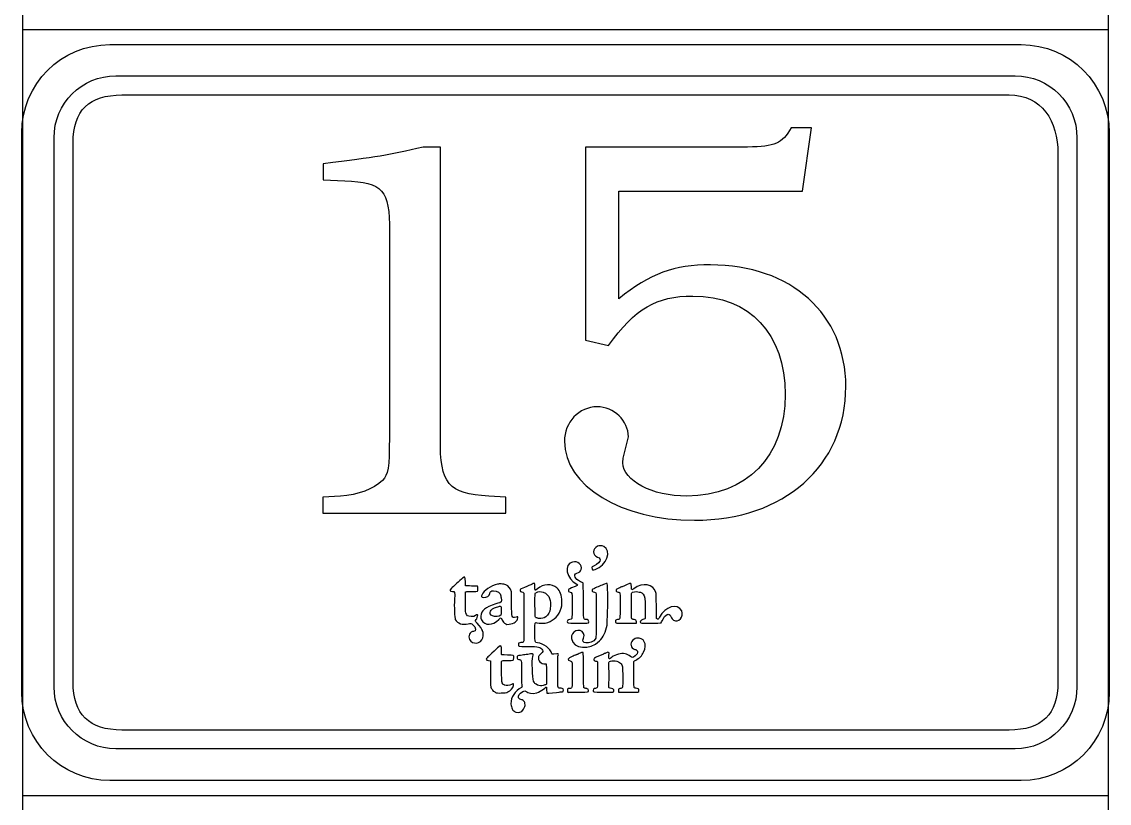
# Model space of a CAD drawing. Header units: millimetres. Extents: x 0 to 115, y 0 to 901.
# Drawn here: x -0.1 to 115.1, y 658.1 to 740.8 of the extents above; entities that cross this region are included whole.
import ezdxf

# ---------------------------------------------------------------- set-up
doc = ezdxf.new("R2010")
doc.units = ezdxf.units.MM
doc.layers.add('1', color=7, linetype='CONTINUOUS')

msp = doc.modelspace()

# ---------------------------------------------------------------- linework, layer by layer
at = {"layer": '1', "color": 7}
for p, q in [((0, 0.000023), (0, 900.64166)), ((114.999971, 900.64166), (114.999971, 0.000023)), ((0, 740.028646), (115.010869, 740.028646)), ((9.864019, 735.110218), (105.140122, 735.110218)), ((9.864019, 735.110218), (9.864019, 735.110218)), ((10.503252, 733.080335), (104.500888, 733.080335)), ((10.503252, 733.080335), (10.503252, 733.080335)), ((83.568467, 729.606532), (81.406292, 729.606532)), ((82.60115, 722.887174), (83.568467, 729.606532)), ((3.30588, 670.405837), (3.30588, 728.534441)), ((111.69826, 728.534441), (111.69826, 670.405837)), ((5.317772, 670.907487), (5.317772, 727.996807)), ((44.244682, 727.557246), (42.422938, 727.557246)), ((44.244682, 696.690603), (44.244682, 727.557246)), ((76.796545, 727.557246), (59.609918, 727.557246)), ((59.609918, 727.557246), (59.609918, 707.112716)), ((109.686369, 726.876738), (109.686369, 670.907487)), ((31.838193, 725.791946), (31.838193, 724.083443)), ((31.838193, 724.083443), (34.113257, 723.968791)), ((63.137695, 711.497744), (63.137695, 722.887174)), ((63.137695, 722.887174), (82.60115, 722.887174)), ((38.837304, 718.616446), (38.837304, 696.804903)), ((59.609918, 707.112716), (62.057137, 706.543686)), ((63.650281, 694.754558), (64.162867, 696.861347)), ((33.658527, 690.598483), (31.780338, 690.483831)), ((31.780338, 690.483831), (31.780338, 688.775328)), ((51.187348, 690.483831), (49.365604, 690.598483)), ((51.187348, 688.775328), (51.187348, 690.483831)), ((31.780338, 688.775328), (51.187348, 688.775328)), ((60.570179, 680.815603), (60.323587, 680.706595)), ((60.323587, 680.706595), (60.323587, 680.597939)), ((63.158156, 680.840298), (62.885459, 680.709417)), ((62.885459, 680.709417), (62.885459, 680.590884)), ((57.04099, 678.726453), (57.115426, 678.967753)), ((57.115426, 678.967753), (57.111545, 679.412959)), ((58.200218, 678.840753), (58.194573, 678.737389)), ((58.200218, 679.546309), (58.200218, 678.840753)), ((47.786218, 677.852976), (47.510698, 677.851564)), ((47.956962, 677.946462), (47.786218, 677.852976)), ((48.538693, 677.874848), (48.515057, 677.650128)), ((48.515057, 677.650128), (48.606073, 677.487851)), ((58.201276, 678.537717), (58.194573, 678.080164)), ((58.204098, 678.609331), (58.201276, 678.537717)), ((65.940515, 677.639192), (65.892184, 677.599328)), ((65.936281, 678.653428), (65.940515, 677.639192)), ((51.162301, 677.072984), (51.301648, 677.005251)), ((51.301648, 677.005251), (51.537304, 677.030298)), ((64.018228, 677.132251), (65.008828, 677.146009)), ((65.008828, 677.146009), (65.008828, 677.281123)), ((60.724695, 675.540517), (60.659784, 675.435742)), ((60.744098, 676.116603), (60.724695, 675.540517)), ((52.537782, 675.020876), (52.530726, 674.862478)), ((52.647848, 675.052626), (52.537782, 675.020876)), ((49.355726, 673.171615), (49.559632, 673.160678)), ((49.559632, 673.160678), (49.557162, 672.85482)), ((62.119226, 674.002759), (62.064192, 674.039801)), ((62.109701, 673.684201), (62.119226, 674.002759)), ((55.488062, 671.738631), (55.495118, 670.692645)), ((62.09312, 670.328931), (62.106879, 670.881381)), ((54.072718, 669.696401), (54.455834, 669.750023)), ((54.455834, 669.750023), (54.636457, 669.84104)), ((55.495118, 670.692645), (55.443965, 670.65137)), ((57.268531, 670.180059), (57.148587, 670.221334)), ((57.275234, 670.057292), (57.268531, 670.180059)), ((61.501865, 669.829751), (62.521745, 669.827281)), ((62.146742, 670.285892), (62.09312, 670.328931)), ((62.521745, 669.827281), (62.572545, 669.875259)), ((104.500888, 665.821137), (10.503252, 665.821137)), ((105.140122, 663.830059), (9.864019, 663.830059)), ((0, 658.868946), (115.010869, 658.868946))]:
    msp.add_line(p, q, dxfattribs=at)
at = {"layer": '1', "color": 1}
for p, q in [((9.224645, 738.41751), (105.779526, 738.41751)), ((9.224645, 738.41751), (9.224645, 738.41751)), ((-0.119865, 669.823048), (-0.119865, 729.067488)), ((115.124035, 729.067488), (115.124035, 669.823048)), ((105.779526, 660.474437), (9.224645, 660.474437))]:
    msp.add_line(p, q, dxfattribs=at)
for points in [[(-0.119865, 729.067488), (-0.119865, 734.247677), (4.047196, 738.41751), (9.224645, 738.41751)], [(105.779526, 738.41751), (110.956975, 738.41751), (115.124035, 734.247677), (115.124035, 729.067488)], [(9.224645, 660.474437), (4.047196, 660.474437), (-0.119865, 664.64427), (-0.119865, 669.823048)], [(115.124035, 669.823048), (115.124035, 664.64427), (110.956975, 660.474437), (105.779526, 660.474437)]]:
    msp.add_open_spline(points, degree=3, dxfattribs=at)
at = {"layer": '1', "color": 7}
for points in [[(3.30588, 728.534441), (3.30588, 732.177929), (6.231466, 735.110218), (9.864019, 735.110218)], [(105.140122, 735.110218), (108.772674, 735.110218), (111.69826, 732.177929), (111.69826, 728.534441)], [(5.317772, 727.996807), (5.317772, 731.434979), (7.005814, 733.080335), (10.503252, 733.080335)], [(104.500888, 733.080335), (107.998327, 733.080335), (109.686369, 730.313499), (109.686369, 726.876738)], [(81.406292, 729.606532), (80.438975, 727.899088), (79.755292, 727.613691), (76.796545, 727.557246)], [(42.422938, 727.557246), (38.724415, 726.702818), (37.528146, 726.47563), (31.838193, 725.791946)], [(34.113257, 723.968791), (38.155032, 723.855902), (38.89516, 723.001474), (38.837304, 718.616446)], [(72.869423, 715.084788), (68.999803, 715.084788), (66.495787, 714.173916), (63.137695, 711.497744)], [(87.210544, 702.215103), (87.210544, 709.846744), (81.406292, 715.084788), (72.869423, 715.084788)], [(62.057137, 706.543686), (64.902995, 710.472572), (67.121614, 711.782788), (70.992292, 711.782788)], [(70.992292, 711.782788), (77.024086, 711.782788), (80.780464, 707.7964), (80.780464, 701.360675)], [(71.161978, 688.0352), (80.666164, 688.0352), (87.210544, 693.787242), (87.210544, 702.215103)], [(80.780464, 701.360675), (80.780464, 694.812414), (76.682245, 690.598483), (70.365406, 690.598483)], [(60.862279, 700.051516), (58.926234, 700.051516), (57.389887, 698.399458), (57.389887, 696.406617)], [(64.162867, 696.861347), (64.162867, 698.570203), (62.626167, 700.051516), (60.862279, 700.051516)], [(38.837304, 696.804903), (38.837304, 693.558289), (38.724415, 692.87637), (38.097177, 692.249131)], [(49.365604, 690.598483), (45.097699, 690.825672), (44.186826, 691.907289), (44.244682, 696.690603)], [(57.389887, 696.406617), (57.389887, 691.6801), (63.42274, 688.0352), (71.161978, 688.0352)], [(63.593837, 694.128731), (63.593837, 694.356272), (63.593837, 694.583461), (63.650281, 694.754558)], [(70.365406, 690.598483), (66.666884, 690.598483), (63.593837, 692.192686), (63.593837, 694.128731)], [(38.097177, 692.249131), (37.187715, 691.338258), (35.480271, 690.711372), (33.658527, 690.598483)], [(60.896851, 685.288825), (60.332054, 685.00625), (60.329231, 684.372309), (60.894029, 684.138064)], [(60.65167, 682.824673), (61.861345, 683.235306), (62.45119, 684.824217), (61.556898, 685.261309)], [(61.556898, 685.261309), (61.386154, 685.34527), (61.038667, 685.360439), (60.898262, 685.288825)], [(58.252429, 683.614542), (57.28229, 683.394056), (57.583915, 681.829839), (58.707159, 681.256575)], [(59.155187, 682.833139), (59.297004, 683.321031), (58.810523, 683.7426), (58.251018, 683.614542)], [(61.124392, 683.708028), (61.02244, 683.493186), (60.612865, 683.19015), (60.323587, 683.114303)], [(60.894029, 684.138064), (61.183659, 684.01812), (61.228815, 683.931336), (61.124392, 683.708028)], [(59.093098, 681.529625), (58.48244, 681.820314), (58.282768, 682.265167), (58.693401, 682.418273)], [(58.693401, 682.418273), (58.982679, 682.527281), (59.094509, 682.626412), (59.155187, 682.833139)], [(60.323587, 683.114303), (60.265731, 683.099134), (60.26432, 682.990125), (60.323587, 682.863478)], [(60.323587, 682.863478), (60.37474, 682.749178), (60.416015, 682.744945), (60.65167, 682.824673)], [(46.586068, 681.900042), (46.320073, 681.665798), (45.555251, 680.964475), (45.429662, 680.841709)], [(46.898629, 681.505989), (46.897571, 682.077842), (46.852062, 682.137109), (46.584657, 681.900042)], [(46.922265, 681.093945), (46.907096, 681.103823), (46.898629, 681.242817), (46.898629, 681.505989)], [(47.551973, 681.067839), (47.22001, 681.073484), (46.936023, 681.085831), (46.922265, 681.093945)], [(50.294115, 681.249873), (49.951215, 681.184962), (49.579035, 681.025153), (49.279879, 680.812781)], [(50.480382, 681.291148), (50.468034, 681.285503), (50.383721, 681.267512), (50.294115, 681.249873)], [(50.950282, 681.265042), (50.795765, 681.288325), (50.507898, 681.304906), (50.480382, 681.291148)], [(51.672418, 680.723175), (51.549651, 680.98917), (51.246615, 681.219534), (50.950282, 681.265042)], [(54.058959, 681.321487), (53.947482, 681.26222), (52.824237, 680.772917), (52.740276, 680.746812)], [(54.257573, 680.991992), (54.256162, 681.406859), (54.249107, 681.419206), (54.06037, 681.321487)], [(56.578145, 680.872048), (56.059915, 681.353237), (55.162801, 681.31302), (54.533093, 680.782442)], [(58.707159, 681.256575), (58.864145, 681.176848), (58.829926, 681.154623), (58.122959, 680.863934)], [(59.375673, 681.368406), (59.365795, 681.386045), (59.239148, 681.45907), (59.093098, 681.529625)], [(59.40319, 679.516323), (59.396134, 680.517859), (59.383787, 681.350414), (59.375673, 681.368406)], [(61.626042, 681.271745), (61.506098, 681.219534), (61.274323, 681.121462), (61.111692, 681.05267)], [(61.970354, 680.655795), (61.950951, 681.474239), (61.97882, 681.423439), (61.626042, 681.271745)], [(63.969898, 681.192017), (63.752234, 681.096767), (63.542684, 681.007162), (63.50282, 680.994814)], [(64.482484, 680.982467), (64.465903, 681.4439), (64.503298, 681.42732), (63.969898, 681.192017)], [(67.081398, 680.391212), (66.825281, 681.289737), (65.692512, 681.481295), (64.736131, 680.786675)], [(45.429662, 680.841709), (45.180249, 680.597939), (45.206707, 680.491753), (45.509743, 680.491753)], [(45.509743, 680.491753), (45.789496, 680.491753), (45.786674, 680.50022), (45.735874, 679.648262)], [(46.934612, 678.245617), (46.897571, 678.391667), (46.884871, 680.391212), (46.922265, 680.449067)], [(46.922265, 680.449067), (46.937435, 680.473762), (47.062671, 680.480817), (47.549151, 680.488931)], [(47.549151, 680.488931), (47.962607, 680.493164), (48.167923, 680.502689), (48.188737, 680.520681)], [(48.174979, 681.041734), (48.165101, 681.051259), (47.885348, 681.060784), (47.551973, 681.067839)], [(48.188737, 680.520681), (48.221546, 680.546787), (48.209198, 681.009984), (48.174979, 681.041734)], [(49.279879, 680.812781), (48.669573, 680.385567), (48.392643, 679.8564), (48.77964, 679.8564)], [(48.77964, 679.8564), (49.177926, 679.8564), (49.452387, 680.016209), (49.475671, 680.263153)], [(49.475671, 680.263153), (49.497896, 680.488931), (49.58609, 680.558075), (49.860198, 680.558075)], [(49.860198, 680.558075), (50.292704, 680.558075), (50.643012, 680.321009), (50.644423, 680.028909)], [(50.644423, 680.028909), (50.644423, 679.984812), (50.653948, 679.896617), (50.667707, 679.831706)], [(51.793421, 679.197764), (51.790951, 680.479406), (51.793421, 680.4533), (51.672418, 680.723175)], [(52.740276, 680.746812), (52.628798, 680.709417), (52.708526, 680.447656), (52.829882, 680.447656)], [(52.829882, 680.447656), (52.908551, 680.447656), (53.036609, 680.377453), (53.075062, 680.312542)], [(53.075062, 680.312542), (53.094465, 680.282203), (53.101168, 675.442798), (53.082118, 675.268878)], [(54.279445, 680.654384), (54.267098, 680.688956), (54.257573, 680.839239), (54.257573, 680.991992)], [(54.26992, 679.043601), (54.267098, 680.400737), (54.257573, 680.303017), (54.420204, 680.386978)], [(54.533093, 680.782442), (54.294615, 680.581359), (54.305904, 680.588414), (54.279445, 680.654384)], [(54.420204, 680.386978), (54.621287, 680.491753), (54.913387, 680.506923), (55.150454, 680.424373)], [(55.150454, 680.424373), (55.442554, 680.323831), (55.759701, 680.001039), (55.80909, 679.754448)], [(57.111545, 679.412959), (57.10449, 680.125217), (56.959851, 680.517859), (56.578145, 680.872048)], [(58.122959, 680.863934), (57.836151, 680.743989), (57.804401, 680.720706), (57.805812, 680.603584)], [(57.805812, 680.603584), (57.805812, 680.488931), (57.826626, 680.471292), (57.990668, 680.432487)], [(57.990668, 680.432487), (58.204098, 680.385567), (58.200218, 680.406381), (58.200218, 679.546309)], [(60.323587, 680.597939), (60.323587, 680.473762), (60.330642, 680.46847), (60.557831, 680.424373)], [(60.557831, 680.424373), (60.633679, 680.409203), (60.708115, 680.384156), (60.723284, 680.363695)], [(61.111692, 681.05267), (60.949415, 680.983878), (60.705292, 680.877692), (60.570179, 680.815603)], [(60.723284, 680.363695), (60.757856, 680.323831), (60.773026, 677.02042), (60.744098, 676.116603)], [(61.900151, 676.93787), (61.938604, 677.165059), (62.004926, 679.489864), (61.986934, 679.965409)], [(61.986934, 679.965409), (61.986934, 679.9834), (61.97882, 680.293492), (61.970354, 680.655795)], [(62.885459, 680.590884), (62.885459, 680.458592), (62.867467, 680.47235), (63.092187, 680.432487)], [(63.092187, 680.432487), (63.298915, 680.399325), (63.290448, 680.461414), (63.290448, 679.011851)], [(63.50282, 680.994814), (63.464015, 680.981056), (63.30844, 680.912264), (63.158156, 680.840298)], [(64.481073, 678.966342), (64.481073, 680.096289), (64.486717, 680.30725), (64.514234, 680.348525)], [(64.736131, 680.786675), (64.485306, 680.606053), (64.496242, 680.596528), (64.482484, 680.982467)], [(64.514234, 680.348525), (64.580203, 680.447656), (64.982723, 680.517859), (65.181337, 680.462825)], [(65.181337, 680.462825), (65.250128, 680.443423), (65.363017, 680.417317), (65.434631, 680.402148)], [(65.434631, 680.402148), (65.666406, 680.356639), (65.849498, 680.123806), (65.910176, 679.798545)], [(67.133962, 678.946939), (67.120203, 680.085353), (67.113148, 680.278323), (67.081398, 680.391212)], [(45.735874, 679.648262), (45.692835, 678.948351), (45.745399, 677.665298), (45.821246, 677.531595)], [(50.129015, 679.185417), (48.927101, 678.773373), (48.606073, 678.508789), (48.538693, 677.874848)], [(49.767771, 677.895662), (49.279879, 678.142253), (49.519768, 678.660484), (50.203451, 678.835462)], [(50.338212, 679.241862), (50.28459, 679.230926), (50.189693, 679.207289), (50.129015, 679.185417)], [(50.203451, 678.835462), (50.283179, 678.855923), (50.382309, 678.886262), (50.425348, 678.904253)], [(50.667707, 679.831706), (50.751668, 679.397789), (50.702279, 679.306773), (50.338212, 679.241862)], [(50.425348, 678.904253), (50.568576, 678.960698), (50.649715, 678.937414), (50.67194, 678.836873)], [(50.67194, 678.836873), (50.700868, 678.698937), (50.682876, 678.029364), (50.648304, 677.987737)], [(52.262262, 677.785242), (51.800476, 677.672353), (51.796243, 677.686112), (51.793421, 679.197764)], [(54.464301, 677.687523), (54.258984, 677.730209), (54.271332, 677.640603), (54.26992, 679.043601)], [(55.80909, 679.754448), (55.821437, 679.696592), (55.847895, 679.604517), (55.866945, 679.549131)], [(55.866945, 679.549131), (55.949848, 679.331467), (55.929034, 678.689412), (55.832726, 678.394489)], [(59.671654, 677.535828), (59.396134, 677.542884), (59.416948, 677.388367), (59.40319, 679.516323)], [(63.290448, 679.011851), (63.290448, 677.479384), (63.296092, 677.512545), (63.002581, 677.512545)], [(64.762237, 677.524892), (64.446853, 677.582748), (64.478251, 677.417295), (64.481073, 678.966342)], [(65.910176, 679.798545), (65.923934, 679.721639), (65.93487, 679.270789), (65.936281, 678.653428)], [(67.151953, 677.628256), (67.150542, 677.629667), (67.142076, 678.223392), (67.133962, 678.946939)], [(69.814014, 678.432942), (69.384331, 679.290192), (68.057181, 678.908487), (67.479684, 677.76337)], [(47.510698, 677.851564), (47.127582, 677.851564), (47.015751, 677.926001), (46.934612, 678.245617)], [(48.19544, 677.976801), (48.176037, 678.049826), (48.132293, 678.044534), (47.956962, 677.946462)], [(48.042687, 677.517837), (48.100543, 677.590862), (48.21061, 677.920356), (48.19544, 677.976801)], [(50.648304, 677.987737), (50.521657, 677.834984), (49.996723, 677.779951), (49.767771, 677.895662)], [(50.441576, 677.52207), (50.696634, 677.761959), (50.688521, 677.764781), (50.805643, 677.442342)], [(51.537304, 677.030298), (52.055534, 677.082509), (52.416426, 677.342859), (52.45629, 677.695637)], [(52.45629, 677.695637), (52.470048, 677.819814), (52.448176, 677.830751), (52.262262, 677.785242)], [(54.596593, 677.643426), (54.590948, 677.654362), (54.53027, 677.673764), (54.464301, 677.687523)], [(55.245704, 677.690345), (55.120115, 677.632489), (54.62552, 677.596506), (54.596593, 677.643426)], [(55.832726, 678.394489), (55.741709, 678.120028), (55.47007, 677.79512), (55.245704, 677.690345)], [(55.614709, 677.203864), (56.313562, 677.450456), (56.816623, 677.987737), (57.04099, 678.726453)], [(58.194573, 678.080164), (58.187518, 677.545706), (58.198806, 677.571812), (57.94657, 677.520659)], [(58.194573, 678.737389), (58.195984, 678.682356), (58.194573, 678.67142), (58.204098, 678.609331)], [(67.479684, 677.76337), (67.359739, 677.526303), (67.278601, 677.491731), (67.151953, 677.628256)], [(67.756614, 677.400714), (68.068117, 678.096745), (68.495331, 678.295359), (68.680187, 677.829339)], [(68.680187, 677.829339), (68.761326, 677.619789), (68.830117, 677.523481), (68.94477, 677.446223)], [(68.94477, 677.446223), (69.458767, 677.105792), (70.108937, 677.841687), (69.814014, 678.432942)], [(45.821246, 677.531595), (46.067837, 677.103323), (46.603707, 676.917056), (47.182615, 677.063106)], [(47.182615, 677.063106), (47.437673, 677.128017), (47.491296, 677.118492), (47.685676, 676.958684)], [(47.685676, 676.958684), (48.016229, 676.687045), (48.063148, 676.262653), (47.762935, 676.262653)], [(48.132293, 677.135073), (47.904751, 677.359439), (47.907573, 677.348503), (48.042687, 677.517837)], [(48.694268, 676.345203), (48.694268, 676.460914), (48.421571, 676.84262), (48.132293, 677.135073)], [(48.606073, 677.487851), (48.961673, 676.846853), (49.744487, 676.860612), (50.441576, 677.52207)], [(50.805643, 677.442342), (50.862087, 677.290648), (50.997201, 677.148831), (51.162301, 677.072984)], [(54.261454, 676.261242), (54.26992, 677.300173), (54.25334, 677.232792), (54.480882, 677.165059)], [(54.480882, 677.165059), (54.728884, 677.090623), (55.360004, 677.111437), (55.614709, 677.203864)], [(57.695745, 677.298762), (57.695745, 677.137542), (57.666818, 677.144598), (58.582981, 677.130839)], [(57.94657, 677.520659), (57.723262, 677.473739), (57.695745, 677.450456), (57.695745, 677.298762)], [(59.415537, 676.040756), (59.068404, 676.713151), (58.01254, 676.276412), (58.135306, 675.513001)], [(58.582981, 677.130839), (59.838518, 677.111437), (59.97222, 677.123784), (59.97222, 677.267012)], [(59.97222, 677.267012), (59.97222, 677.438109), (59.868856, 677.530537), (59.671654, 677.535828)], [(61.110634, 675.252651), (61.52797, 675.665753), (61.775973, 676.193862), (61.900151, 676.93787)], [(62.787387, 677.308639), (62.786329, 677.110026), (62.762692, 677.11567), (64.018228, 677.132251)], [(63.002581, 677.512545), (62.83854, 677.511134), (62.790209, 677.464214), (62.787387, 677.308639)], [(65.008828, 677.281123), (65.008828, 677.464214), (64.99119, 677.482206), (64.762237, 677.524892)], [(65.684045, 677.52207), (65.466381, 677.47127), (65.35067, 677.267012), (65.478728, 677.162589)], [(65.478728, 677.162589), (65.557398, 677.096267), (67.58587, 677.118492), (67.646548, 677.184462)], [(65.892184, 677.599328), (65.864667, 677.578514), (65.771181, 677.542884), (65.684045, 677.52207)], [(67.646548, 677.184462), (67.661717, 677.202453), (67.711459, 677.298762), (67.756614, 677.400714)], [(47.762935, 676.262653), (47.389343, 676.262653), (47.14134, 675.773351), (47.332898, 675.417751)], [(47.332898, 675.417751), (47.65816, 674.821203), (48.558096, 674.932681), (48.730251, 675.591317)], [(48.724607, 676.255598), (48.708026, 676.282056), (48.694268, 676.323331), (48.694268, 676.345203)], [(48.730251, 675.591317), (48.79234, 675.831206), (48.790929, 676.153645), (48.724607, 676.255598)], [(54.522157, 675.048392), (54.25334, 675.07732), (54.251929, 675.081553), (54.261454, 676.261242)], [(58.135306, 675.513001), (58.315929, 674.389756), (60.085109, 674.235592), (61.110634, 675.252651)], [(59.640256, 675.044512), (59.350626, 675.080142), (59.289948, 675.205731), (59.40319, 675.539106)], [(59.40319, 675.539106), (59.481506, 675.774762), (59.48574, 675.905642), (59.415537, 676.040756)], [(60.659784, 675.435742), (60.495742, 675.169748), (60.037131, 674.993359), (59.640256, 675.044512)], [(65.031053, 675.544751), (64.576323, 675.460437), (64.310328, 675.000415), (64.501887, 674.626823)], [(65.783528, 674.060615), (66.198042, 674.900931), (65.798698, 675.68939), (65.031053, 675.546162)], [(50.454276, 674.640581), (50.273654, 674.491709), (50.027062, 674.268401), (49.709915, 673.97242)], [(50.731207, 674.217601), (50.733676, 674.751001), (50.682876, 674.829317), (50.452865, 674.640581)], [(50.729796, 673.805556), (50.728384, 673.824959), (50.729796, 674.010873), (50.731207, 674.217601)], [(52.530726, 674.862478), (52.524023, 674.666687), (52.420659, 674.687501), (53.445832, 674.675153)], [(52.865512, 675.088609), (52.806598, 675.087198), (52.707115, 675.069206), (52.647848, 675.052626)], [(53.082118, 675.268878), (53.065537, 675.120359), (53.032376, 675.09249), (52.865512, 675.088609)], [(53.445832, 674.675153), (54.698545, 674.659984), (54.876345, 674.617298), (55.054145, 674.289215)], [(56.062737, 673.886695), (55.879293, 674.454667), (55.187848, 674.975367), (54.522157, 675.048392)], [(55.054145, 674.289215), (55.136695, 674.13752), (55.131051, 674.126584), (54.896807, 673.896573)], [(64.501887, 674.626823), (64.567856, 674.497353), (64.81727, 674.333312), (64.947092, 674.333312)], [(64.947092, 674.333312), (64.989778, 674.333312), (65.131595, 674.180206), (65.146765, 674.119881)], [(49.362782, 673.652451), (49.24954, 673.569901), (49.110546, 673.385398), (49.111957, 673.317665)], [(49.111957, 673.317665), (49.111957, 673.196309), (49.133829, 673.183962), (49.355726, 673.171615)], [(49.709915, 673.97242), (49.543404, 673.81367), (49.386065, 673.670442), (49.362782, 673.652451)], [(50.753079, 670.972398), (50.729796, 670.995681), (50.717448, 673.110937), (50.740732, 673.148331)], [(51.344334, 673.757226), (50.802821, 673.768515), (50.731207, 673.775217), (50.729796, 673.805556)], [(50.740732, 673.148331), (50.750257, 673.163501), (50.951693, 673.171615), (51.329165, 673.171615)], [(51.329165, 673.171615), (52.055534, 673.171615), (52.010026, 673.153623), (52.01814, 673.459834)], [(52.01814, 673.459834), (52.026607, 673.768515), (52.08164, 673.742056), (51.344334, 673.757226)], [(52.377973, 673.528626), (52.369507, 673.365995), (52.394554, 673.332834), (52.543073, 673.301084)], [(52.745921, 673.723006), (52.427362, 673.685612), (52.386087, 673.665151), (52.377973, 673.528626)], [(52.543073, 673.301084), (52.850343, 673.239348), (52.832704, 673.323309), (52.831293, 671.961587)], [(53.064126, 673.765692), (52.991101, 673.753345), (52.849284, 673.733942), (52.745921, 673.723006)], [(53.655382, 673.851065), (53.443009, 673.824959), (53.240515, 673.79462), (53.064126, 673.765692)], [(53.910087, 673.885637), (53.86599, 673.879992), (53.75169, 673.863412), (53.655382, 673.851065)], [(54.027209, 673.589303), (54.104468, 673.867645), (54.085065, 673.914565), (53.910087, 673.885637)], [(54.100234, 671.005206), (53.99299, 671.30154), (53.937957, 673.262631), (54.027209, 673.589303)], [(54.655859, 673.593184), (54.537326, 673.191017), (54.908095, 672.787087), (55.365295, 672.818837)], [(54.896807, 673.896573), (54.732765, 673.735353), (54.677732, 673.665151), (54.655859, 673.593184)], [(56.277579, 673.862001), (56.093076, 673.849653), (56.075084, 673.851065), (56.062737, 673.886695)], [(56.718551, 673.705015), (56.773937, 673.904687), (56.791576, 673.899395), (56.277579, 673.862001)], [(56.677276, 672.07624), (56.677276, 673.45419), (56.681509, 673.564256), (56.718551, 673.705015)], [(58.220679, 673.598828), (57.747956, 673.430906), (57.632245, 673.188195), (57.99737, 673.13034)], [(57.99737, 673.13034), (58.226323, 673.094356), (58.227734, 673.089065), (58.215387, 671.566123)], [(58.427406, 673.69549), (58.357204, 673.656684), (58.263365, 673.615409), (58.220679, 673.598828)], [(58.587215, 673.764281), (58.569223, 673.764281), (58.497609, 673.733942), (58.427406, 673.69549)], [(58.709981, 673.806967), (58.66024, 673.783684), (58.605206, 673.764281), (58.587215, 673.764281)], [(59.040534, 673.948784), (58.908243, 673.895162), (58.75937, 673.82884), (58.709981, 673.806967)], [(59.382376, 673.977712), (59.359093, 674.064495), (59.313584, 674.060615), (59.040534, 673.948784)], [(59.409893, 672.136917), (59.404601, 673.11517), (59.391901, 673.943492), (59.382376, 673.977712)], [(60.63509, 673.477473), (60.567709, 673.477473), (60.498565, 673.385398), (60.498565, 673.291559)], [(60.498565, 673.291559), (60.498565, 673.182551), (60.564887, 673.127517), (60.695767, 673.127517)], [(61.518445, 673.863412), (61.315951, 673.76287), (60.662606, 673.477473), (60.63509, 673.477473)], [(60.695767, 673.127517), (60.776906, 673.127517), (60.881681, 673.076717), (60.901084, 673.028387)], [(60.901084, 673.028387), (60.921545, 672.974765), (60.892617, 670.39349), (60.870745, 670.335634)], [(61.692012, 673.939259), (61.681076, 673.939259), (61.603817, 673.904687), (61.518445, 673.863412)], [(61.858876, 674.008051), (61.777384, 673.971009), (61.701537, 673.939259), (61.692012, 673.939259)], [(62.064192, 674.039801), (62.010217, 674.075784), (62.002104, 674.074373), (61.858876, 674.008051)], [(62.240581, 673.410092), (62.109701, 673.297203), (62.098412, 673.320487), (62.109701, 673.684201)], [(62.110759, 672.313306), (62.101234, 673.040734), (62.101234, 673.042145), (62.148154, 673.072484)], [(62.148154, 673.072484), (62.41697, 673.24464), (63.134873, 673.142687), (63.334545, 672.904209)], [(62.33689, 673.477473), (62.325954, 673.477473), (62.281856, 673.447134), (62.240581, 673.410092)], [(62.44872, 673.557553), (62.397567, 673.514867), (62.346415, 673.477473), (62.33689, 673.477473)], [(63.123937, 673.853887), (62.827604, 673.775217), (62.57819, 673.665151), (62.44872, 673.557553)], [(64.399934, 673.607295), (64.051037, 673.901865), (63.624176, 673.986178), (63.123937, 673.853887)], [(64.879359, 673.665151), (64.621831, 673.467948), (64.569267, 673.460892), (64.399934, 673.607295)], [(64.748478, 672.755337), (64.727665, 673.119403), (64.712848, 673.084831), (64.940037, 673.207598)], [(65.146765, 674.119881), (65.177103, 673.995703), (65.066684, 673.811201), (64.879359, 673.665151)], [(64.940037, 673.207598), (65.317509, 673.414326), (65.609609, 673.709248), (65.783528, 674.060615)], [(49.557162, 672.85482), (49.557162, 672.685134), (49.551518, 672.099523), (49.545873, 671.550954)], [(52.831293, 671.961587), (52.829882, 671.001326), (52.835526, 670.786131), (52.864454, 670.629145)], [(55.365295, 672.818837), (55.489473, 672.825892), (55.481359, 672.90174), (55.488062, 671.738631)], [(56.899173, 670.265431), (56.670573, 670.272134), (56.677276, 670.217101), (56.677276, 672.07624)], [(59.509376, 670.266842), (59.41977, 670.284834), (59.421181, 670.254495), (59.409893, 672.136917)], [(62.106879, 670.881381), (62.123459, 671.577412), (62.123459, 671.462759), (62.110759, 672.313306)], [(63.334545, 672.904209), (63.55362, 672.643859), (63.562087, 672.588826), (63.563498, 671.387265)], [(64.754123, 671.46417), (64.760826, 672.011329), (64.758003, 672.592706), (64.748478, 672.755337)], [(10.503252, 665.821137), (7.005814, 665.821137), (5.317772, 667.469315), (5.317772, 670.907487)], [(49.545873, 671.550954), (49.539171, 670.67042), (49.541993, 670.542362), (49.57339, 670.455579)], [(50.775304, 670.882792), (50.775304, 670.918423), (50.764015, 670.960051), (50.753079, 670.972398)], [(50.988734, 670.607273), (50.888193, 670.63867), (50.775304, 670.783662), (50.775304, 670.882792)], [(51.981098, 670.548006), (52.019551, 670.750501), (52.005793, 670.754734), (51.771548, 670.63867)], [(55.149043, 670.550476), (54.760634, 670.404426), (54.235348, 670.633379), (54.100234, 671.005206)], [(58.215387, 671.566123), (58.204098, 670.139842), (58.226323, 670.243206), (57.925756, 670.219923)], [(63.563498, 671.387265), (63.563498, 670.177237), (63.58537, 670.262609), (63.269987, 670.218512)], [(64.955206, 670.243206), (64.727665, 670.312351), (64.740365, 670.239326), (64.754123, 671.46417)], [(109.686369, 670.907487), (109.686369, 667.469315), (107.998327, 665.821137), (104.500888, 665.821137)], [(9.864019, 663.830059), (6.231466, 663.830059), (3.30588, 666.763759), (3.30588, 670.405837)], [(49.57339, 670.455579), (49.592793, 670.400545), (49.618898, 670.31482), (49.632657, 670.268254)], [(49.632657, 670.268254), (49.661585, 670.162067), (49.842207, 669.930645), (49.931812, 669.886548)], [(49.931812, 669.886548), (49.967796, 669.867145), (50.032354, 669.829751), (50.076451, 669.800823)], [(50.076451, 669.800823), (50.239082, 669.697459), (51.126671, 669.727798), (51.405012, 669.846331)], [(51.090687, 670.561765), (51.079751, 670.57129), (51.032832, 670.592104), (50.988734, 670.607273)], [(51.771548, 670.63867), (51.571876, 670.540951), (51.163712, 670.494031), (51.090687, 670.561765)], [(51.405012, 669.846331), (51.673829, 669.962042), (51.927123, 670.269665), (51.981098, 670.548006)], [(52.849284, 670.306706), (52.162779, 669.992381), (51.695701, 669.288237), (51.720396, 668.602084)], [(52.529315, 669.211331), (52.448176, 669.442754), (52.617509, 669.701692), (52.964996, 669.886548)], [(52.864454, 670.629145), (52.911021, 670.375498), (52.909609, 670.334223), (52.849284, 670.306706)], [(52.964996, 669.886548), (53.171723, 669.993792), (53.192184, 669.992381), (53.398912, 669.875259)], [(53.398912, 669.875259), (53.601407, 669.758137), (53.626454, 669.692167), (54.072718, 669.696401)], [(54.636457, 669.84104), (54.881637, 669.959573), (55.118704, 670.110915), (55.300737, 670.262609)], [(55.311673, 670.595984), (55.267576, 670.589281), (55.194551, 670.568467), (55.149043, 670.550476)], [(55.300737, 670.262609), (55.497587, 670.42524), (55.506054, 670.415715), (55.506054, 670.024131)], [(55.443965, 670.65137), (55.415037, 670.627734), (55.357182, 670.604451), (55.311673, 670.595984)], [(55.506054, 670.024131), (55.506054, 669.864323), (55.515579, 669.727798), (55.526515, 669.721095)], [(55.526515, 669.721095), (55.562498, 669.697459), (56.642704, 669.798354), (56.82897, 669.84104)], [(56.82897, 669.84104), (56.878359, 669.851976), (56.977843, 669.861501), (57.050868, 669.861501)], [(57.148587, 670.221334), (57.082618, 670.241795), (56.969376, 670.26402), (56.899173, 670.265431)], [(57.050868, 669.861501), (57.242426, 669.862912), (57.283701, 669.898895), (57.275234, 670.057292)], [(57.925756, 670.219923), (57.712326, 670.201931), (57.68622, 670.16877), (57.70527, 669.963454)], [(57.70527, 669.963454), (57.724673, 669.774717), (57.702448, 669.79412), (57.870723, 669.818815)], [(57.870723, 669.818815), (57.947981, 669.831162), (58.434462, 669.84104), (58.95234, 669.838217)], [(58.95234, 669.838217), (60.017729, 669.833984), (59.950348, 669.823048), (59.950348, 670.017429)], [(59.66354, 670.222745), (59.609918, 670.239326), (59.540773, 670.259787), (59.509376, 670.266842)], [(59.815234, 670.192406), (59.784895, 670.192406), (59.717162, 670.206165), (59.66354, 670.222745)], [(59.950348, 670.017429), (59.950348, 670.13314), (59.90484, 670.192406), (59.815234, 670.192406)], [(60.432595, 669.991323), (60.432595, 669.823048), (60.351104, 669.835395), (61.501865, 669.829751)], [(60.582526, 670.212867), (60.483395, 670.212867), (60.432595, 670.137373), (60.432595, 669.991323)], [(60.870745, 670.335634), (60.849931, 670.280601), (60.692945, 670.212867), (60.582526, 670.212867)], [(62.372873, 670.217101), (62.27339, 670.233681), (62.177081, 670.26402), (62.146742, 670.285892)], [(62.572545, 669.875259), (62.715773, 670.01884), (62.625109, 670.174415), (62.372873, 670.217101)], [(63.132051, 670.148309), (63.096067, 670.075284), (63.095009, 669.84104), (63.132051, 669.842451)], [(63.269987, 670.218512), (63.183204, 670.206165), (63.154276, 670.192406), (63.132051, 670.148309)], [(63.132051, 669.842451), (63.14722, 669.842451), (63.621353, 669.836806), (64.18474, 669.829751)], [(64.18474, 669.829751), (65.346437, 669.814934), (65.272001, 669.803645), (65.272001, 669.995204)], [(65.18804, 670.193817), (65.15629, 670.193817), (65.051515, 670.217101), (64.955206, 670.243206)], [(65.272001, 669.995204), (65.272001, 670.159245), (65.258242, 670.192406), (65.18804, 670.193817)], [(111.69826, 670.405837), (111.69826, 666.763759), (108.772674, 663.830059), (105.140122, 663.830059)], [(51.720396, 668.602084), (51.720396, 668.602084), (51.674887, 668.518123), (51.728862, 668.404881)], [(52.864454, 669.029298), (52.770615, 669.029298), (52.550129, 669.149243), (52.529315, 669.211331)], [(52.540604, 667.674631), (53.051779, 667.65664), (53.204532, 668.39959), (53.211587, 668.421462)], [(53.156554, 668.811634), (53.114926, 668.86949), (52.900084, 669.029298), (52.864454, 669.029298)], [(53.211587, 668.421462), (53.23099, 668.471204), (53.188304, 668.766126), (53.156554, 668.811634)], [(51.728862, 668.404881), (51.781073, 668.293404), (51.796243, 668.061981), (51.931357, 667.939215)], [(51.931357, 667.939215), (52.066471, 667.817859), (52.029076, 667.694034), (52.540604, 667.674631)]]:
    msp.add_open_spline(points, degree=3, dxfattribs=at)

doc.saveas('drawing.dxf')
